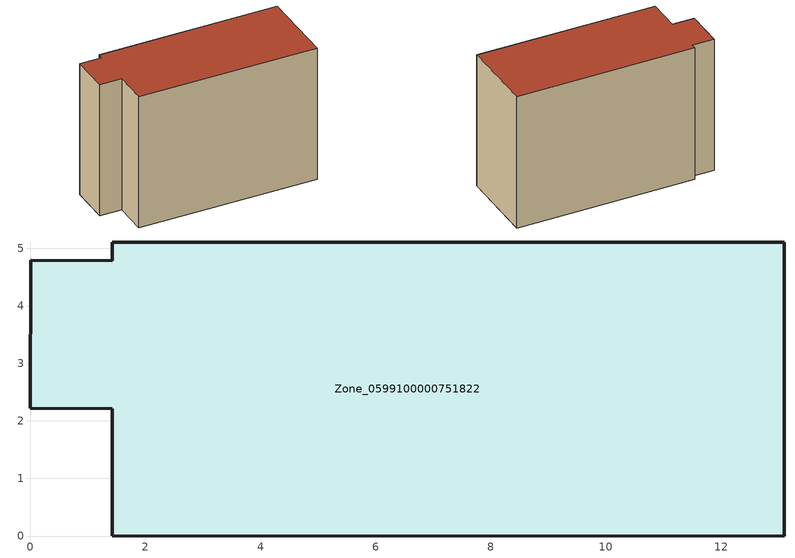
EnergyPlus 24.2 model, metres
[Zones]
Zone_0599100000751822
 floor ground (C_G): 13.1,0 1.43,0 1.43,2.21 0,2.22 0.01,4.79 1.43,4.78 1.43,5.1 13.09,5.11 z0
 wall outside (C_F): 0,2.22 1.43,2.21 1.43,0 13.1,0 13.09,5.11 1.43,5.1 1.43,4.78 0.01,4.79 0,2.22 z0:9.08
 roof outside (C_R): 13.1,0 13.09,5.11 1.43,5.1 1.43,4.78 0.01,4.79 0,2.22 1.43,2.21 1.43,0 z9.08
[BUILDING]
Pand.0599100000751822: North Axis=0; Terrain=City; Loads Convergence Tolerance Value=0.04; Temperature Convergence Tolerance Value=0.4; Solar Distribution=FullExterior; Maximum Number of Warmup Days=25; Minimum Number of Warmup Days=1
[Site:Location]
Rotterdam.The.Hague.AP_ZH_NLD Design_Conditions: Latitude=51.96; Longitude=4.45; Time Zone=1; Elevation=-4.5
[SITE:GROUNDTEMPERATURE:BUILDINGSURFACE]
18, 18, 18, 18, 18, 18, 18, 18, 18, 18, 18, 18
[MATERIAL] Thermal Absorptance=0.9; Solar Absorptance=0.7; Visible Absorptance=0.7
Name | Roughness | Thickness | Conductivity | Density | Specific Heat
G.TI.2006-2014 | MediumSmooth | 0.15 | 0.06 | 540 | 1210
F.TI.2006-2014 | Rough | 0.3 | 0.12 | 1920 | 840
R.TI.2006-2014 | MediumRough | 0.2 | 0.08 | 1500 | 1000
[CONSTRUCTION]
C_G: G.TI.2006-2014
C_F: F.TI.2006-2014
C_R: R.TI.2006-2014
[ZONE]
Zone_0599100000751822: Type=1; Multiplier=1; Ceiling Height=Autocalculate; Volume=Autocalculate; Floor Area=autocalculate; Part of Total Floor Area=Yes
[ZONEINFILTRATION:DESIGNFLOWRATE]
Infil_Zone_0599100000751822: Zone or ZoneList or Space or SpaceList=Zone_0599100000751822; Schedule=AlwaysOn; Design Flow Rate Calculation Method=Flow/Area; Flow Rate per Floor Area=0.0015; Constant Term Coefficient=1; Temperature Term Coefficient=0; Velocity Term Coefficient=0; Velocity Squared Term Coefficient=0
[HVACTEMPLATE:ZONE:IDEALLOADSAIRSYSTEM]
Zone_0599100000751822: Maximum Heating Supply Air Temperature=50; Minimum Cooling Supply Air Temperature=13; Maximum Heating Supply Air Humidity Ratio=0.0156; Minimum Cooling Supply Air Humidity Ratio=0.0077; Heating Limit=NoLimit; Cooling Limit=NoLimit; Dehumidification Control Type=ConstantSensibleHeatRatio; Cooling Sensible Heat Ratio=0.7; Dehumidification Setpoint=60; Humidification Control Type=None; Humidification Setpoint=30; Outdoor Air Method=None; Outdoor Air Flow Rate per Person=0.00944; Outdoor Air Flow Rate per Zone Floor Area=0; Outdoor Air Flow Rate per Zone=0; Demand Controlled Ventilation Type=None; Outdoor Air Economizer Type=NoEconomizer; Heat Recovery Type=None; Sensible Heat Recovery Effectiveness=0.7; Latent Heat Recovery Effectiveness=0.65
[ZONECONTROL:THERMOSTAT]
ThermostatControl_Zone_0599100000751822: Zone or ZoneList=Zone_0599100000751822; Control Type Schedule=DualSetpointControlType; Control 1=Thermostat_Zone_0599100000751822; Temperature Difference Between Cutout And Setpoint=0
[THERMOSTATSETPOINT:DUALSETPOINT]
Thermostat_Zone_0599100000751822: Heating Setpoint Temperature Schedule=HeatingSetpoint_Zone_0599100000751822; Cooling Setpoint Temperature Schedule=CoolingSetpoint_Zone_0599100000751822
[SCHEDULE:COMPACT]
HeatingSetpoint_Zone_0599100000751822: Through: 12/31, For: AllDays, Until: 24:00, 21
CoolingSetpoint_Zone_0599100000751822: Through: 12/31, For: AllDays, Until: 24:00, 24
DualSetpointControlType: Through: 12/31, For: AllDays, Until: 24:00, 4
AlwaysOn: Through: 12/31, For: AllDays, Until: 24:00, 1
